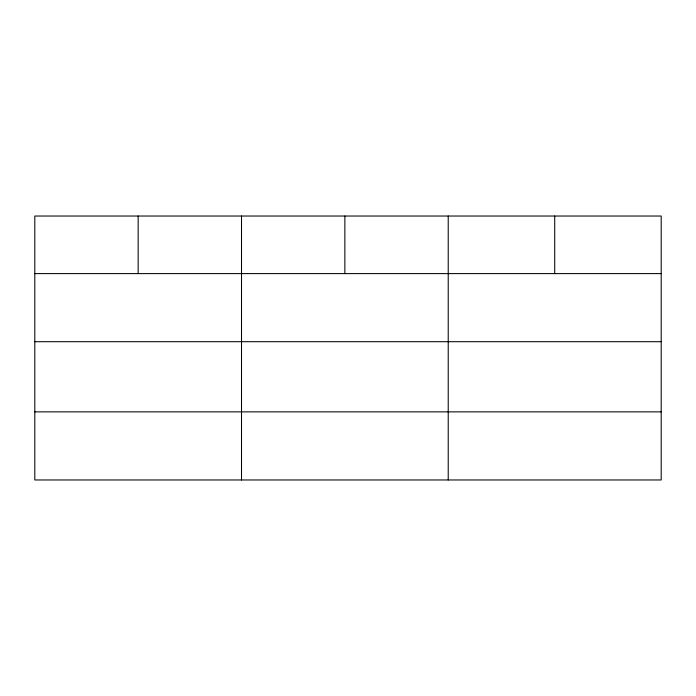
<?xml version="1.0" encoding="UTF-8"?>
<svg xmlns="http://www.w3.org/2000/svg" width="696" height="696" viewBox="0 0 696 696"><rect width="100%" height="100%" fill="white"/><g stroke="black" fill="none" stroke-linecap="round" stroke-linejoin="round"><path stroke-width="1.04" d="M661.2 341.701L661.2 216.03L34.8 216.03L34.8 479.97L661.2 479.97L661.2 341.701L34.8 341.701M34.8 273.606L661.2 273.606M34.8 411.867L661.2 411.867M554.712 216.03L554.712 273.606M448.224 216.03L448.224 479.97M344.868 216.03L344.868 273.606M241.512 216.03L241.512 479.97M138.156 216.03L138.156 273.606"/></g></svg>
